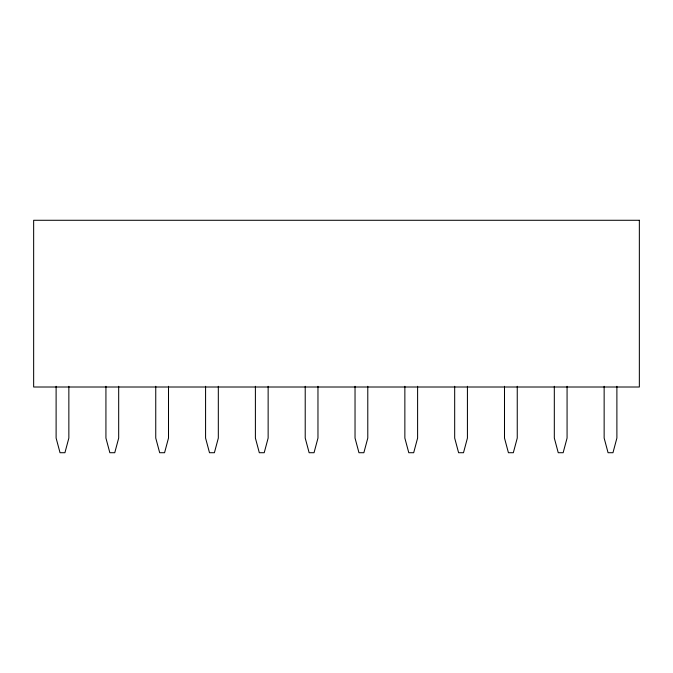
<?xml version="1.0" encoding="UTF-8"?>
<svg xmlns="http://www.w3.org/2000/svg" width="673" height="673" viewBox="0 0 673 673"><rect width="100%" height="100%" fill="white"/><g stroke="black" fill="none" stroke-linecap="round" stroke-linejoin="round"><path stroke-width="1.01" d="M616.889 386.302L616.889 438.073L612.968 452.719L608.064 452.719L604.144 438.073L604.144 386.302M567.07 386.302L567.07 438.073L563.15 452.719L558.245 452.719L554.316 438.073L554.316 386.302M517.251 386.302L517.251 438.073L513.322 452.719L508.426 452.719L504.498 438.073L504.498 386.302M467.424 386.302L467.424 438.073L463.504 452.719L458.599 452.719L454.679 438.073L454.679 386.302M417.605 386.302L417.605 438.073L413.685 452.719L408.78 452.719L404.86 438.073L404.86 386.302M367.786 386.302L367.786 438.073L363.866 452.719L358.961 452.719L355.033 438.073L355.033 386.302M317.967 386.302L317.967 438.073L314.039 452.719L309.134 452.719L305.214 438.073L305.214 386.302M268.14 386.302L268.14 438.073L264.22 452.719L259.315 452.719L255.395 438.073L255.395 386.302M218.321 386.302L218.321 438.073L214.401 452.719L209.496 452.719L205.576 438.073L205.576 386.302M168.502 386.302L168.502 438.073L164.574 452.719L159.678 452.719L155.749 438.073L155.749 386.302M118.684 386.302L118.684 438.073L114.755 452.719L109.85 452.719L105.93 438.073L105.93 386.302M68.856 386.302L68.856 438.073L64.936 452.719L60.032 452.719L56.111 438.073L56.111 386.302M639.35 220.281L33.65 220.281L33.65 387.009L639.35 387.009L639.35 220.281"/></g></svg>
